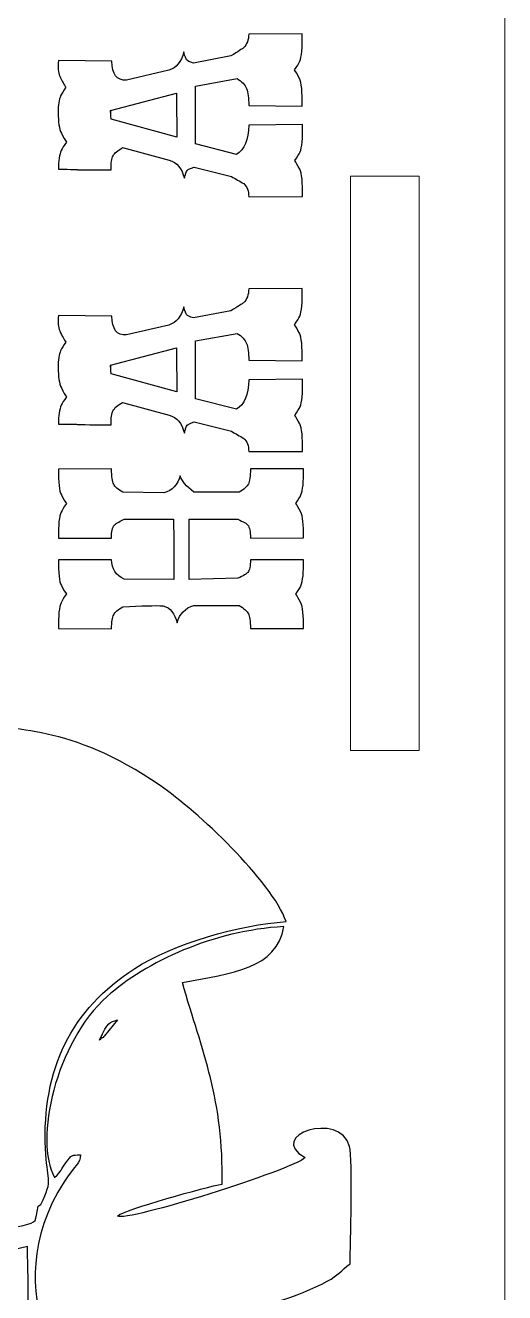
# Model space of a CAD drawing. Header units: millimetres. Extents: x 395 to 1406, y -158 to 315.
# Drawn here: x 1234.8 to 1255.7, y 58.7 to 113.9 of the extents above; entities that cross this region are included whole.
import ezdxf

# ---------------------------------------------------------------- set-up
doc = ezdxf.new("R2010")
doc.units = ezdxf.units.MM
doc.header["$MEASUREMENT"] = 0
doc.layers.add('layer 1', color=7, linetype='Continuous')

msp = doc.modelspace()

# ---------------------------------------------------------------- linework, layer by layer
at = {"layer": 'layer 1', "color": 142, "lineweight": 20}
msp.add_open_spline([(1113.8754, 166.8224), (1113.8754, 166.8224), (1253.5554, 166.8224), (1253.5554, 166.8224), (1253.5554, 166.8224), (1254.7434, 166.8224), (1255.7155, 165.8503), (1255.7155, 164.6624), (1255.7155, 164.6624), (1255.7155, 164.6624), (1255.7155, 24.9824), (1255.7155, 24.9824), (1255.7155, 24.9824), (1255.7155, 23.7944), (1254.7434, 22.8223), (1253.5554, 22.8223), (1253.5554, 22.8223), (1253.5554, 22.8223), (1113.8754, 22.8223), (1113.8754, 22.8223), (1113.8754, 22.8223), (1112.6875, 22.8223), (1111.7154, 23.7944), (1111.7154, 24.9824), (1111.7154, 24.9824), (1111.7154, 24.9824), (1111.7154, 164.6624), (1111.7154, 164.6624), (1111.7154, 164.6624), (1111.7154, 165.8503), (1112.6875, 166.8224), (1113.8754, 166.8224)], degree=3, knots=[0, 0, 0, 0, 0.1111111, 0.1111111, 0.1111111, 0.1111111, 0.2222222, 0.2222222, 0.2222222, 0.2222222, 0.3333333, 0.3333333, 0.3333333, 0.3333333, 0.4444444, 0.4444444, 0.4444444, 0.4444445, 0.5555556, 0.5555556, 0.5555556, 0.5555556, 0.6666667, 0.6666667, 0.6666667, 0.6666667, 0.7777778, 0.7777778, 0.7777778, 0.7777778, 1, 1, 1, 1], dxfattribs=at)
at = {"layer": 'layer 1', "color": 250}
for points, knots in [([(1246.8963, 113.5313), (1246.9053, 112.9113), (1246.8694, 112.5115), (1246.7885, 112.3318), (1246.7885, 112.3318), (1246.7436, 112.233), (1246.6672, 112.1072), (1246.5594, 111.9544), (1246.5594, 111.9544), (1246.6133, 111.8826), (1246.6852, 111.759), (1246.775, 111.5838), (1246.775, 111.5838), (1246.8649, 111.4086), (1246.9053, 111.0065), (1246.8963, 110.3776), (1246.8963, 110.3776), (1246.8963, 110.3776), (1244.5647, 110.4045), (1244.5647, 110.4045), (1244.5647, 110.4045), (1244.5647, 110.728), (1244.5333, 110.9728), (1244.4704, 111.139), (1244.4704, 111.139), (1244.4075, 111.3053), (1244.2727, 111.4513), (1244.066, 111.5771), (1244.066, 111.5771), (1244.066, 111.5771), (1242.2466, 111.2536), (1242.2466, 111.2536), (1242.2466, 111.2536), (1242.2466, 111.2536), (1242.2466, 111.2401), (1242.2466, 111.2401), (1242.2466, 111.2401), (1242.2466, 111.2401), (1242.2466, 108.7333), (1242.2466, 108.7333), (1242.2466, 108.7333), (1242.2466, 108.7333), (1244.0256, 108.2751), (1244.0256, 108.2751), (1244.0256, 108.2751), (1244.385, 108.4817), (1244.5647, 108.9085), (1244.5647, 109.5554), (1244.5647, 109.5554), (1244.5647, 109.5554), (1246.9098, 109.5824), (1246.9098, 109.5824), (1246.9098, 109.5824), (1246.9188, 108.9624), (1246.8828, 108.5626), (1246.802, 108.3829), (1246.802, 108.3829), (1246.7571, 108.2841), (1246.6807, 108.1583), (1246.5729, 108.0055), (1246.5729, 108.0055), (1246.6268, 107.9336), (1246.6987, 107.8101), (1246.7885, 107.6349), (1246.7885, 107.6349), (1246.8784, 107.4597), (1246.9188, 107.0621), (1246.9098, 106.4421), (1246.9098, 106.4421), (1246.9098, 106.4421), (1244.5647, 106.4287), (1244.5647, 106.4287), (1244.5647, 106.4287), (1244.5647, 106.6892), (1244.4928, 106.8824), (1244.3491, 107.0082), (1244.3491, 107.0082), (1244.1694, 107.107), (1243.9897, 107.2104), (1243.81, 107.3182), (1243.81, 107.3182), (1243.81, 107.3182), (1242.1927, 107.7225), (1242.1927, 107.7225), (1242.1927, 107.7225), (1242.022, 107.6686), (1241.9186, 107.6214), (1241.8827, 107.581), (1241.8827, 107.581), (1241.8468, 107.5406), (1241.8063, 107.426), (1241.7614, 107.2373), (1241.7614, 107.2373), (1241.6536, 107.6686), (1241.4334, 107.9292), (1241.101, 108.019), (1241.101, 108.019), (1241.101, 108.019), (1239.0659, 108.5716), (1239.0659, 108.5716), (1239.0659, 108.5716), (1238.8503, 108.4458), (1238.7132, 108.3267), (1238.6548, 108.2144), (1238.6548, 108.2144), (1238.5964, 108.1021), (1238.5672, 107.8977), (1238.5672, 107.6012), (1238.5672, 107.6012), (1237.5519, 107.6012), (1237.0577, 107.6057), (1237.0847, 107.6147), (1237.0847, 107.6147), (1237.1386, 107.6237), (1236.8691, 107.6282), (1236.2761, 107.6282), (1236.2761, 107.6282), (1236.2761, 107.9965), (1236.3165, 108.2706), (1236.3973, 108.4503), (1236.3973, 108.4503), (1236.4423, 108.5401), (1236.5186, 108.6614), (1236.6265, 108.8142), (1236.6265, 108.8142), (1236.5726, 108.8861), (1236.4984, 109.0163), (1236.4041, 109.205), (1236.4041, 109.205), (1236.3097, 109.3937), (1236.2626, 109.6902), (1236.2626, 110.0945), (1236.2626, 110.0945), (1236.2626, 110.427), (1236.2985, 110.6696), (1236.3704, 110.8223), (1236.3704, 110.8223), (1236.4153, 110.9212), (1236.4917, 111.047), (1236.5995, 111.1997), (1236.5995, 111.1997), (1236.5276, 111.2985), (1236.4378, 111.4603), (1236.33, 111.6849), (1236.33, 111.6849), (1236.2671, 111.8376), (1236.2491, 112.0623), (1236.2761, 112.3588), (1236.2761, 112.3588), (1236.2761, 112.3588), (1238.6077, 112.3318), (1238.6077, 112.3318), (1238.6077, 112.3318), (1238.6077, 111.7568), (1238.8188, 111.4827), (1239.2411, 111.5097), (1239.2411, 111.5097), (1239.2411, 111.5097), (1241.0875, 111.941), (1241.0875, 111.941), (1241.0875, 111.941), (1241.411, 112.0398), (1241.6266, 112.3049), (1241.7344, 112.7361), (1241.7344, 112.7361), (1241.7883, 112.5385), (1241.8288, 112.4261), (1241.8557, 112.3992), (1241.8557, 112.3992), (1241.8917, 112.3453), (1241.995, 112.2959), (1242.1657, 112.2509), (1242.1657, 112.2509), (1242.1657, 112.2509), (1243.783, 112.5609), (1243.783, 112.5609), (1243.783, 112.5609), (1244.1065, 112.7586), (1244.2907, 112.8754), (1244.3356, 112.9113), (1244.3356, 112.9113), (1244.4883, 113.0551), (1244.5647, 113.2573), (1244.5647, 113.5178), (1244.5647, 113.5178), (1244.5647, 113.5178), (1246.8963, 113.5313), (1246.8963, 113.5313)], [0, 0, 0, 0, 0.0208333, 0.0208333, 0.0208333, 0.0208333, 0.0416667, 0.0416667, 0.0416667, 0.0416667, 0.0625, 0.0625, 0.0625, 0.0625, 0.0833333, 0.0833333, 0.0833333, 0.0833333, 0.1041667, 0.1041667, 0.1041667, 0.1041667, 0.125, 0.125, 0.125, 0.125, 0.1458333, 0.1458333, 0.1458333, 0.1458333, 0.1666667, 0.1666667, 0.1666667, 0.1666667, 0.1875, 0.1875, 0.1875, 0.1875, 0.2083333, 0.2083333, 0.2083333, 0.2083333, 0.2291667, 0.2291667, 0.2291667, 0.2291667, 0.25, 0.25, 0.25, 0.25, 0.2708333, 0.2708333, 0.2708333, 0.2708333, 0.2916667, 0.2916667, 0.2916667, 0.2916667, 0.3125, 0.3125, 0.3125, 0.3125, 0.3333333, 0.3333333, 0.3333333, 0.3333333, 0.3541667, 0.3541667, 0.3541667, 0.3541667, 0.375, 0.375, 0.375, 0.375, 0.3958333, 0.3958333, 0.3958333, 0.3958333, 0.4166667, 0.4166667, 0.4166667, 0.4166667, 0.4375, 0.4375, 0.4375, 0.4375, 0.4583333, 0.4583333, 0.4583333, 0.4583333, 0.4791667, 0.4791667, 0.4791667, 0.4791667, 0.5, 0.5, 0.5, 0.5, 0.5208333, 0.5208333, 0.5208333, 0.5208333, 0.5416667, 0.5416667, 0.5416667, 0.5416667, 0.5625, 0.5625, 0.5625, 0.5625, 0.5833333, 0.5833333, 0.5833333, 0.5833333, 0.6041667, 0.6041667, 0.6041667, 0.6041667, 0.625, 0.625, 0.625, 0.625, 0.6458333, 0.6458333, 0.6458333, 0.6458333, 0.6666667, 0.6666667, 0.6666667, 0.6666667, 0.6875, 0.6875, 0.6875, 0.6875, 0.7083333, 0.7083333, 0.7083333, 0.7083333, 0.7291667, 0.7291667, 0.7291667, 0.7291667, 0.75, 0.75, 0.75, 0.75, 0.7708333, 0.7708333, 0.7708333, 0.7708333, 0.7916667, 0.7916667, 0.7916667, 0.7916667, 0.8125, 0.8125, 0.8125, 0.8125, 0.8333333, 0.8333333, 0.8333333, 0.8333333, 0.8541667, 0.8541667, 0.8541667, 0.8541667, 0.875, 0.875, 0.875, 0.875, 0.8958333, 0.8958333, 0.8958333, 0.8958333, 0.9166667, 0.9166667, 0.9166667, 0.9166667, 0.9375, 0.9375, 0.9375, 0.9375, 0.9583333, 0.9583333, 0.9583333, 0.9583333, 1, 1, 1, 1]), ([(1241.4245, 110.9436), (1241.4245, 110.9436), (1238.5403, 110.1889), (1238.5403, 110.1889), (1238.5403, 110.1889), (1238.5403, 110.1619), (1238.5403, 110.135), (1238.5403, 110.108), (1238.5403, 110.108), (1238.5403, 110.1529), (1238.5448, 110.1709), (1238.5537, 110.1619), (1238.5537, 110.1619), (1238.5537, 110.135), (1238.5582, 110.0182), (1238.5672, 109.8115), (1238.5672, 109.8115), (1238.5672, 109.8115), (1241.4379, 109.0298), (1241.4379, 109.0298), (1241.4379, 109.0298), (1241.4379, 109.2365), (1241.4334, 109.5554), (1241.4245, 109.9867), (1241.4245, 109.9867), (1241.4245, 110.409), (1241.4245, 110.728), (1241.4245, 110.9436)], [0, 0, 0, 0, 0.125, 0.125, 0.125, 0.125, 0.25, 0.25, 0.25, 0.25, 0.375, 0.375, 0.375, 0.375, 0.5, 0.5, 0.5, 0.5, 0.625, 0.625, 0.625, 0.625, 0.75, 0.75, 0.75, 0.75, 1, 1, 1, 1]), ([(1246.8963, 102.4394), (1246.9053, 101.8194), (1246.8694, 101.4196), (1246.7885, 101.2399), (1246.7885, 101.2399), (1246.7436, 101.1411), (1246.6672, 101.0153), (1246.5594, 100.8625), (1246.5594, 100.8625), (1246.6133, 100.7907), (1246.6852, 100.6671), (1246.775, 100.4919), (1246.775, 100.4919), (1246.8649, 100.3167), (1246.9053, 99.9146), (1246.8963, 99.2857), (1246.8963, 99.2857), (1246.8963, 99.2857), (1244.5647, 99.3126), (1244.5647, 99.3126), (1244.5647, 99.3126), (1244.5647, 99.6361), (1244.5333, 99.8809), (1244.4704, 100.0471), (1244.4704, 100.0471), (1244.4075, 100.2134), (1244.2727, 100.3594), (1244.066, 100.4852), (1244.066, 100.4852), (1244.066, 100.4852), (1242.2466, 100.1617), (1242.2466, 100.1617), (1242.2466, 100.1617), (1242.2466, 100.1617), (1242.2466, 100.1482), (1242.2466, 100.1482), (1242.2466, 100.1482), (1242.2466, 100.1482), (1242.2466, 97.6414), (1242.2466, 97.6414), (1242.2466, 97.6414), (1242.2466, 97.6414), (1244.0256, 97.1832), (1244.0256, 97.1832), (1244.0256, 97.1832), (1244.385, 97.3898), (1244.5647, 97.8166), (1244.5647, 98.4635), (1244.5647, 98.4635), (1244.5647, 98.4635), (1246.9098, 98.4905), (1246.9098, 98.4905), (1246.9098, 98.4905), (1246.9188, 97.8705), (1246.8828, 97.4707), (1246.802, 97.291), (1246.802, 97.291), (1246.7571, 97.1922), (1246.6807, 97.0664), (1246.5729, 96.9136), (1246.5729, 96.9136), (1246.6268, 96.8417), (1246.6987, 96.7182), (1246.7885, 96.543), (1246.7885, 96.543), (1246.8784, 96.3678), (1246.9188, 95.9702), (1246.9098, 95.3502), (1246.9098, 95.3502), (1246.9098, 95.3502), (1244.5647, 95.3368), (1244.5647, 95.3368), (1244.5647, 95.3368), (1244.5647, 95.5973), (1244.4928, 95.7905), (1244.3491, 95.9163), (1244.3491, 95.9163), (1244.1694, 96.0151), (1243.9897, 96.1185), (1243.81, 96.2263), (1243.81, 96.2263), (1243.81, 96.2263), (1242.1927, 96.6306), (1242.1927, 96.6306), (1242.1927, 96.6306), (1242.022, 96.5767), (1241.9186, 96.5295), (1241.8827, 96.4891), (1241.8827, 96.4891), (1241.8468, 96.4487), (1241.8063, 96.3341), (1241.7614, 96.1454), (1241.7614, 96.1454), (1241.6536, 96.5767), (1241.4334, 96.8373), (1241.101, 96.9271), (1241.101, 96.9271), (1241.101, 96.9271), (1239.0659, 97.4797), (1239.0659, 97.4797), (1239.0659, 97.4797), (1238.8503, 97.3539), (1238.7132, 97.2348), (1238.6548, 97.1225), (1238.6548, 97.1225), (1238.5964, 97.0102), (1238.5672, 96.8058), (1238.5672, 96.5093), (1238.5672, 96.5093), (1237.5519, 96.5093), (1237.0577, 96.5138), (1237.0847, 96.5228), (1237.0847, 96.5228), (1237.1386, 96.5318), (1236.8691, 96.5363), (1236.2761, 96.5363), (1236.2761, 96.5363), (1236.2761, 96.9046), (1236.3165, 97.1787), (1236.3973, 97.3584), (1236.3973, 97.3584), (1236.4423, 97.4482), (1236.5186, 97.5695), (1236.6265, 97.7223), (1236.6265, 97.7223), (1236.5726, 97.7942), (1236.4984, 97.9244), (1236.4041, 98.1131), (1236.4041, 98.1131), (1236.3097, 98.3018), (1236.2626, 98.5983), (1236.2626, 99.0026), (1236.2626, 99.0026), (1236.2626, 99.3351), (1236.2985, 99.5777), (1236.3704, 99.7304), (1236.3704, 99.7304), (1236.4153, 99.8293), (1236.4917, 99.9551), (1236.5995, 100.1078), (1236.5995, 100.1078), (1236.5276, 100.2066), (1236.4378, 100.3684), (1236.33, 100.593), (1236.33, 100.593), (1236.2671, 100.7457), (1236.2491, 100.9704), (1236.2761, 101.2669), (1236.2761, 101.2669), (1236.2761, 101.2669), (1238.6077, 101.2399), (1238.6077, 101.2399), (1238.6077, 101.2399), (1238.6077, 100.6649), (1238.8188, 100.3908), (1239.2411, 100.4178), (1239.2411, 100.4178), (1239.2411, 100.4178), (1241.0875, 100.8491), (1241.0875, 100.8491), (1241.0875, 100.8491), (1241.411, 100.9479), (1241.6266, 101.213), (1241.7344, 101.6442), (1241.7344, 101.6442), (1241.7883, 101.4466), (1241.8288, 101.3342), (1241.8557, 101.3073), (1241.8557, 101.3073), (1241.8917, 101.2534), (1241.995, 101.204), (1242.1657, 101.159), (1242.1657, 101.159), (1242.1657, 101.159), (1243.783, 101.469), (1243.783, 101.469), (1243.783, 101.469), (1244.1065, 101.6667), (1244.2907, 101.7835), (1244.3356, 101.8194), (1244.3356, 101.8194), (1244.4883, 101.9632), (1244.5647, 102.1654), (1244.5647, 102.4259), (1244.5647, 102.4259), (1244.5647, 102.4259), (1246.8963, 102.4394), (1246.8963, 102.4394)], [0, 0, 0, 0, 0.0208333, 0.0208333, 0.0208333, 0.0208333, 0.0416667, 0.0416667, 0.0416667, 0.0416667, 0.0625, 0.0625, 0.0625, 0.0625, 0.0833333, 0.0833333, 0.0833333, 0.0833333, 0.1041667, 0.1041667, 0.1041667, 0.1041667, 0.125, 0.125, 0.125, 0.125, 0.1458333, 0.1458333, 0.1458333, 0.1458333, 0.1666667, 0.1666667, 0.1666667, 0.1666667, 0.1875, 0.1875, 0.1875, 0.1875, 0.2083333, 0.2083333, 0.2083333, 0.2083333, 0.2291667, 0.2291667, 0.2291667, 0.2291667, 0.25, 0.25, 0.25, 0.25, 0.2708333, 0.2708333, 0.2708333, 0.2708333, 0.2916667, 0.2916667, 0.2916667, 0.2916667, 0.3125, 0.3125, 0.3125, 0.3125, 0.3333333, 0.3333333, 0.3333333, 0.3333333, 0.3541667, 0.3541667, 0.3541667, 0.3541667, 0.375, 0.375, 0.375, 0.375, 0.3958333, 0.3958333, 0.3958333, 0.3958333, 0.4166667, 0.4166667, 0.4166667, 0.4166667, 0.4375, 0.4375, 0.4375, 0.4375, 0.4583333, 0.4583333, 0.4583333, 0.4583333, 0.4791667, 0.4791667, 0.4791667, 0.4791667, 0.5, 0.5, 0.5, 0.5, 0.5208333, 0.5208333, 0.5208333, 0.5208333, 0.5416667, 0.5416667, 0.5416667, 0.5416667, 0.5625, 0.5625, 0.5625, 0.5625, 0.5833333, 0.5833333, 0.5833333, 0.5833333, 0.6041667, 0.6041667, 0.6041667, 0.6041667, 0.625, 0.625, 0.625, 0.625, 0.6458333, 0.6458333, 0.6458333, 0.6458333, 0.6666667, 0.6666667, 0.6666667, 0.6666667, 0.6875, 0.6875, 0.6875, 0.6875, 0.7083333, 0.7083333, 0.7083333, 0.7083333, 0.7291667, 0.7291667, 0.7291667, 0.7291667, 0.75, 0.75, 0.75, 0.75, 0.7708333, 0.7708333, 0.7708333, 0.7708333, 0.7916667, 0.7916667, 0.7916667, 0.7916667, 0.8125, 0.8125, 0.8125, 0.8125, 0.8333333, 0.8333333, 0.8333333, 0.8333333, 0.8541667, 0.8541667, 0.8541667, 0.8541667, 0.875, 0.875, 0.875, 0.875, 0.8958333, 0.8958333, 0.8958333, 0.8958333, 0.9166667, 0.9166667, 0.9166667, 0.9166667, 0.9375, 0.9375, 0.9375, 0.9375, 0.9583333, 0.9583333, 0.9583333, 0.9583333, 1, 1, 1, 1]), ([(1241.4245, 99.8517), (1241.4245, 99.8517), (1238.5403, 99.097), (1238.5403, 99.097), (1238.5403, 99.097), (1238.5403, 99.07), (1238.5403, 99.0431), (1238.5403, 99.0161), (1238.5403, 99.0161), (1238.5403, 99.061), (1238.5448, 99.079), (1238.5537, 99.07), (1238.5537, 99.07), (1238.5537, 99.0431), (1238.5582, 98.9263), (1238.5672, 98.7196), (1238.5672, 98.7196), (1238.5672, 98.7196), (1241.4379, 97.9379), (1241.4379, 97.9379), (1241.4379, 97.9379), (1241.4379, 98.1446), (1241.4334, 98.4635), (1241.4245, 98.8948), (1241.4245, 98.8948), (1241.4245, 99.3171), (1241.4245, 99.6361), (1241.4245, 99.8517)], [0, 0, 0, 0, 0.125, 0.125, 0.125, 0.125, 0.25, 0.25, 0.25, 0.25, 0.375, 0.375, 0.375, 0.375, 0.5, 0.5, 0.5, 0.5, 0.625, 0.625, 0.625, 0.625, 0.75, 0.75, 0.75, 0.75, 1, 1, 1, 1]), ([(1244.6456, 94.582), (1244.6456, 94.582), (1246.9502, 94.582), (1246.9502, 94.582), (1246.9502, 94.582), (1246.9592, 94.0159), (1246.9233, 93.6386), (1246.8424, 93.4499), (1246.8424, 93.4499), (1246.7975, 93.36), (1246.7211, 93.2387), (1246.6133, 93.086), (1246.6133, 93.086), (1246.6672, 93.0141), (1246.7391, 92.8883), (1246.8289, 92.7086), (1246.8289, 92.7086), (1246.9188, 92.5289), (1246.9592, 92.1561), (1246.9502, 91.59), (1246.9502, 91.59), (1246.9502, 91.59), (1244.6456, 91.5765), (1244.6456, 91.5765), (1244.6456, 91.5765), (1244.6366, 91.8551), (1244.5962, 92.0437), (1244.5243, 92.1426), (1244.5243, 92.1426), (1244.4794, 92.1965), (1244.3356, 92.2818), (1244.093, 92.3986), (1244.093, 92.3986), (1244.093, 92.3986), (1241.9636, 92.3986), (1241.9636, 92.3986), (1241.9636, 92.3986), (1241.9636, 92.3986), (1241.9636, 89.7705), (1241.9636, 89.7705), (1241.9636, 89.7705), (1241.9636, 89.7705), (1244.093, 89.8244), (1244.093, 89.8244), (1244.093, 89.8244), (1244.3356, 89.9323), (1244.4794, 90.0176), (1244.5243, 90.0805), (1244.5243, 90.0805), (1244.5962, 90.1704), (1244.6366, 90.3546), (1244.6456, 90.6331), (1244.6456, 90.6331), (1244.6456, 90.6331), (1246.9502, 90.6331), (1246.9502, 90.6331), (1246.9502, 90.6331), (1246.9592, 90.067), (1246.9233, 89.6897), (1246.8424, 89.501), (1246.8424, 89.501), (1246.7975, 89.4111), (1246.7211, 89.2898), (1246.6133, 89.1371), (1246.6133, 89.1371), (1246.6672, 89.0652), (1246.7391, 88.9394), (1246.8289, 88.7597), (1246.8289, 88.7597), (1246.9188, 88.58), (1246.9592, 88.2071), (1246.9502, 87.6411), (1246.9502, 87.6411), (1246.9502, 87.6411), (1244.6456, 87.6411), (1244.6456, 87.6411), (1244.6456, 87.6411), (1244.6366, 87.9556), (1244.6051, 88.169), (1244.5512, 88.2813), (1244.5512, 88.2813), (1244.4973, 88.3936), (1244.3626, 88.5126), (1244.1469, 88.6384), (1244.1469, 88.6384), (1244.1469, 88.6384), (1242.1792, 88.6384), (1242.1792, 88.6384), (1242.1792, 88.6384), (1241.7928, 88.5306), (1241.5502, 88.279), (1241.4514, 87.8837), (1241.4514, 87.8837), (1241.3436, 88.297), (1241.1414, 88.5441), (1240.8449, 88.6249), (1240.8449, 88.6249), (1240.4855, 88.6429), (1239.897, 88.6294), (1239.0794, 88.5845), (1239.0794, 88.5845), (1238.8637, 88.4587), (1238.7312, 88.3419), (1238.6818, 88.2341), (1238.6818, 88.2341), (1238.6324, 88.1263), (1238.5987, 87.9241), (1238.5807, 87.6276), (1238.5807, 87.6276), (1238.5807, 87.6276), (1236.2761, 87.6411), (1236.2761, 87.6411), (1236.2761, 87.6411), (1236.2671, 88.2071), (1236.3075, 88.58), (1236.3973, 88.7597), (1236.3973, 88.7597), (1236.4333, 88.8586), (1236.5097, 88.9843), (1236.6265, 89.1371), (1236.6265, 89.1371), (1236.5726, 89.209), (1236.4984, 89.3325), (1236.4041, 89.5077), (1236.4041, 89.5077), (1236.3097, 89.6829), (1236.2671, 90.0581), (1236.2761, 90.6331), (1236.2761, 90.6331), (1236.2761, 90.6331), (1238.5807, 90.6331), (1238.5807, 90.6331), (1238.5807, 90.6331), (1238.5987, 90.2378), (1238.7829, 89.9547), (1239.1333, 89.784), (1239.1333, 89.784), (1239.1333, 89.784), (1241.3032, 89.7705), (1241.3032, 89.7705), (1241.3032, 89.7705), (1241.3032, 90.8487), (1241.2987, 91.7248), (1241.2897, 92.3986), (1241.2897, 92.3986), (1241.2897, 92.3986), (1239.1333, 92.3986), (1239.1333, 92.3986), (1239.1333, 92.3986), (1238.8907, 92.2729), (1238.7469, 92.183), (1238.702, 92.1291), (1238.702, 92.1291), (1238.6301, 92.0392), (1238.5897, 91.8551), (1238.5807, 91.5765), (1238.5807, 91.5765), (1238.5807, 91.5765), (1236.2761, 91.5765), (1236.2761, 91.5765), (1236.2761, 91.5765), (1236.2671, 92.1516), (1236.3075, 92.5289), (1236.3973, 92.7086), (1236.3973, 92.7086), (1236.4333, 92.7985), (1236.5097, 92.9198), (1236.6265, 93.0725), (1236.6265, 93.0725), (1236.5726, 93.1444), (1236.4984, 93.2702), (1236.4041, 93.4499), (1236.4041, 93.4499), (1236.3097, 93.6296), (1236.2671, 94.0025), (1236.2761, 94.5685), (1236.2761, 94.5685), (1236.2761, 94.5685), (1238.5807, 94.582), (1238.5807, 94.582), (1238.5807, 94.582), (1238.5987, 94.2496), (1238.6324, 94.0294), (1238.6818, 93.9216), (1238.6818, 93.9216), (1238.7312, 93.8138), (1238.8637, 93.697), (1239.0794, 93.5712), (1239.0794, 93.5712), (1239.0794, 93.5712), (1240.8719, 93.5442), (1240.8719, 93.5442), (1240.8719, 93.5442), (1241.2403, 93.6521), (1241.4739, 93.8991), (1241.5727, 94.2855), (1241.5727, 94.2855), (1241.6356, 94.0699), (1241.8378, 93.8318), (1242.1792, 93.5712), (1242.1792, 93.5712), (1242.1792, 93.5712), (1244.1469, 93.5712), (1244.1469, 93.5712), (1244.1469, 93.5712), (1244.3626, 93.697), (1244.4973, 93.816), (1244.5512, 93.9283), (1244.5512, 93.9283), (1244.6051, 94.0407), (1244.6366, 94.2585), (1244.6456, 94.582)], [0, 0, 0, 0, 0.0185185, 0.0185185, 0.0185185, 0.0185185, 0.037037, 0.037037, 0.037037, 0.037037, 0.0555556, 0.0555556, 0.0555556, 0.0555556, 0.0740741, 0.0740741, 0.0740741, 0.0740741, 0.0925926, 0.0925926, 0.0925926, 0.0925926, 0.1111111, 0.1111111, 0.1111111, 0.1111111, 0.1296296, 0.1296296, 0.1296296, 0.1296296, 0.1481481, 0.1481481, 0.1481481, 0.1481482, 0.1666667, 0.1666667, 0.1666667, 0.1666667, 0.1851852, 0.1851852, 0.1851852, 0.1851852, 0.2037037, 0.2037037, 0.2037037, 0.2037037, 0.2222222, 0.2222222, 0.2222222, 0.2222222, 0.2407407, 0.2407407, 0.2407407, 0.2407408, 0.2592593, 0.2592593, 0.2592593, 0.2592593, 0.2777778, 0.2777778, 0.2777778, 0.2777778, 0.2962963, 0.2962963, 0.2962963, 0.2962963, 0.3148148, 0.3148148, 0.3148148, 0.3148148, 0.3333333, 0.3333333, 0.3333333, 0.3333333, 0.3518519, 0.3518519, 0.3518519, 0.3518519, 0.3703704, 0.3703704, 0.3703704, 0.3703704, 0.3888889, 0.3888889, 0.3888889, 0.3888889, 0.4074074, 0.4074074, 0.4074074, 0.4074074, 0.4259259, 0.4259259, 0.4259259, 0.4259259, 0.4444444, 0.4444444, 0.4444444, 0.4444445, 0.462963, 0.462963, 0.462963, 0.462963, 0.4814815, 0.4814815, 0.4814815, 0.4814815, 0.5, 0.5, 0.5, 0.5, 0.5185185, 0.5185185, 0.5185185, 0.5185185, 0.537037, 0.537037, 0.537037, 0.537037, 0.5555556, 0.5555556, 0.5555556, 0.5555556, 0.5740741, 0.5740741, 0.5740741, 0.5740741, 0.5925926, 0.5925926, 0.5925926, 0.5925926, 0.6111111, 0.6111111, 0.6111111, 0.6111111, 0.6296296, 0.6296296, 0.6296296, 0.6296296, 0.6481481, 0.6481481, 0.6481481, 0.6481482, 0.6666667, 0.6666667, 0.6666667, 0.6666667, 0.6851852, 0.6851852, 0.6851852, 0.6851852, 0.7037037, 0.7037037, 0.7037037, 0.7037037, 0.7222222, 0.7222222, 0.7222222, 0.7222222, 0.7407407, 0.7407407, 0.7407407, 0.7407408, 0.7592593, 0.7592593, 0.7592593, 0.7592593, 0.7777778, 0.7777778, 0.7777778, 0.7777778, 0.7962963, 0.7962963, 0.7962963, 0.7962963, 0.8148148, 0.8148148, 0.8148148, 0.8148148, 0.8333333, 0.8333333, 0.8333333, 0.8333333, 0.8518519, 0.8518519, 0.8518519, 0.8518519, 0.8703704, 0.8703704, 0.8703704, 0.8703704, 0.8888889, 0.8888889, 0.8888889, 0.8888889, 0.9074074, 0.9074074, 0.9074074, 0.9074074, 0.9259259, 0.9259259, 0.9259259, 0.9259259, 0.9444444, 0.9444444, 0.9444444, 0.9444445, 0.962963, 0.962963, 0.962963, 0.962963, 1, 1, 1, 1])]:
    msp.add_open_spline(points, degree=3, knots=knots, dxfattribs=at)
at = {"layer": 'layer 1', "color": 114, "lineweight": 20}
msp.add_open_spline([(1248.9937, 107.3223), (1248.9937, 107.3223), (1251.9937, 107.3223), (1251.9937, 107.3223), (1251.9937, 107.3223), (1251.9937, 107.3223), (1251.9937, 82.3223), (1251.9937, 82.3223), (1251.9937, 82.3223), (1251.9937, 82.3223), (1248.9937, 82.3223), (1248.9937, 82.3223), (1248.9937, 82.3223), (1248.9937, 82.3223), (1248.9937, 107.3223), (1248.9937, 107.3223)], degree=3, knots=[0, 0, 0, 0, 0.2, 0.2, 0.2, 0.2, 0.4, 0.4, 0.4, 0.4, 0.6, 0.6, 0.6, 0.6, 1, 1, 1, 1], dxfattribs=at)
at = {"layer": 'layer 1'}
for points, knots in [([(1223.6244, 84.9778), (1223.6244, 84.9778), (1225.0758, 85.6703), (1225.0758, 85.6703), (1225.0758, 85.6703), (1224.0641, 83.6308), (1223.5906, 81.614), (1224.3437, 79.1931), (1224.3437, 79.1931), (1224.6406, 78.2391), (1224.8839, 78.1304), (1225.2893, 77.4975), (1225.2893, 77.4975), (1224.0826, 77.5895), (1222.8575, 77.6282), (1221.6033, 77.5569), (1221.6033, 77.5569), (1220.543, 77.4967), (1219.151, 77.1287), (1218.326, 77.1254), (1218.326, 77.1254), (1218.326, 77.1254), (1217.8724, 80.6457), (1217.8724, 80.6457), (1217.8724, 80.6457), (1217.9829, 81.0825), (1221.5131, 83.6252), (1222.0852, 83.9745), (1222.0852, 83.9745), (1222.0852, 83.9745), (1223.6244, 84.9778), (1223.6244, 84.9778), (1223.6244, 84.9778), (1222.5979, 84.8379), (1219.6217, 82.4697), (1218.7244, 81.8207), (1218.7244, 81.8207), (1219.132, 82.2498), (1219.488, 82.6198), (1219.937, 83.0686), (1219.937, 83.0686), (1220.2225, 83.3539), (1220.3578, 83.4153), (1220.6376, 83.6451), (1220.6376, 83.6451), (1221.968, 84.7381), (1223.1198, 85.3782), (1224.6481, 86.2552), (1224.6481, 86.2552), (1226.3929, 87.2564), (1226.5412, 87.2864), (1228.8553, 87.2725), (1228.8553, 87.2725), (1229.7884, 87.2668), (1230.2676, 87.103), (1230.7754, 86.528), (1230.7754, 86.528), (1230.9829, 86.2931), (1231.6771, 85.144), (1231.7867, 84.7806), (1231.7867, 84.7806), (1231.2028, 85.6743), (1230.685, 86.3629), (1229.2387, 86.3888), (1229.2387, 86.3888), (1227.8118, 86.4145), (1226.5021, 86.5235), (1225.7839, 85.6279), (1225.7839, 85.6279), (1223.6885, 83.015), (1224.6531, 77.1138), (1227.5307, 77.3976), (1227.5307, 77.3976), (1229.9528, 77.6365), (1231.756, 78.0102), (1232.2952, 81.0329), (1232.2952, 81.0329), (1232.5351, 82.3779), (1232.3307, 83.5117), (1231.8362, 84.6128), (1231.8362, 84.6128), (1231.8625, 84.589), (1231.8998, 84.5862), (1231.9105, 84.5365), (1231.9105, 84.5365), (1231.9105, 84.5365), (1232.3718, 83.6565), (1232.3718, 83.6565), (1232.3718, 83.6565), (1234.3991, 83.0517), (1236.667, 83.5678), (1240.7094, 80.7972), (1240.7094, 80.7972), (1242.3081, 79.7015), (1245.57, 76.6554), (1246.1948, 74.8773), (1246.1948, 74.8773), (1244.1592, 74.7391), (1241.2794, 73.9299), (1239.599, 72.8374), (1239.599, 72.8374), (1236.8251, 71.0337), (1235.5638, 68.4726), (1235.707, 64.9854), (1235.707, 64.9854), (1235.7619, 63.648), (1236.0834, 63.6808), (1235.5095, 62.5678), (1235.5095, 62.5678), (1235.5095, 62.5678), (1235.3946, 62.4894), (1235.3946, 62.4894), (1235.3946, 62.4894), (1235.2645, 61.8101), (1235.3704, 61.8027), (1234.7349, 61.6515), (1234.7349, 61.6515), (1234.3774, 61.5666), (1233.9631, 61.4849), (1233.5791, 61.3963), (1233.5791, 61.3963), (1233.5791, 61.3963), (1217.5568, 57.6861), (1217.5568, 57.6861), (1217.5568, 57.6861), (1216.8151, 57.4405), (1217.2846, 57.7943), (1217.1395, 57.3101), (1217.1395, 57.3101), (1217.5717, 56.8749), (1218.0575, 57.129), (1219.3533, 57.2969), (1219.3533, 57.2969), (1226.1235, 58.1742), (1228.3832, 59.045), (1234.9228, 60.7386), (1234.9228, 60.7386), (1235.0607, 56.4602), (1234.5969, 58.5176), (1236.2847, 54.7475), (1236.2847, 54.7475), (1235.1694, 54.4361), (1233.7898, 53.7985), (1232.5485, 53.3936), (1232.5485, 53.3936), (1227.8646, 51.8666), (1222.5506, 50.8498), (1217.6272, 50.4344), (1217.6272, 50.4344), (1217.1702, 50.3192), (1216.399, 48.9427), (1216.1631, 48.5107), (1216.1631, 48.5107), (1215.4572, 48.8186), (1215.0418, 49.7176), (1214.7306, 50.3609), (1214.7306, 50.3609), (1213.315, 53.2861), (1213.925, 56.2602), (1215.7985, 58.9348), (1215.7985, 58.9348), (1215.9573, 59.1617), (1215.8925, 58.9548), (1215.9233, 59.1675), (1215.9233, 59.1675), (1215.6269, 59.2924), (1215.5249, 59.1566), (1215.4953, 59.1372), (1215.4953, 59.1372), (1215.4953, 59.1372), (1214.497, 57.8805), (1214.497, 57.8805), (1214.497, 57.8805), (1214.1152, 58.5804), (1213.6673, 59.4155), (1213.2521, 60.2122), (1213.2521, 60.2122), (1212.8997, 60.8884), (1212.2662, 61.9003), (1212.0336, 62.5867), (1212.0336, 62.5867), (1213.5692, 62.2365), (1214.7335, 62.1142), (1216.3888, 62.0573), (1216.3888, 62.0573), (1216.2721, 63.0897), (1216.219, 63.788), (1216.5857, 64.7717), (1216.5857, 64.7717), (1217.1438, 66.2692), (1217.4415, 65.2248), (1216.8921, 67.0366), (1216.8921, 67.0366), (1216.2369, 69.1974), (1212.0331, 81.3659), (1212.255, 81.8216), (1212.255, 81.8216), (1212.6197, 82.2937), (1214.033, 82.2862), (1214.634, 82.3671), (1214.634, 82.3671), (1217.4943, 82.7514), (1216.8462, 82.9898), (1217.9235, 76.8557), (1217.9235, 76.8557), (1218.2219, 75.1566), (1218.5271, 73.4623), (1218.8213, 71.7585), (1218.8213, 71.7585), (1219.1454, 69.8815), (1219.6983, 68.3019), (1218.9388, 66.5463), (1218.9388, 66.5463), (1218.9388, 66.5463), (1219.8409, 66.5413), (1219.8409, 66.5413), (1219.8409, 66.5413), (1219.6633, 68.3075), (1218.3111, 75.9748), (1218.4575, 76.8992), (1218.4575, 76.8992), (1221.3375, 77.3933), (1223.1529, 77.351), (1226.0882, 77.1794), (1226.0882, 77.1794), (1225.9813, 77.292), (1225.6558, 77.5055), (1225.3064, 77.9989), (1225.3064, 77.9989), (1225.0985, 78.2925), (1224.9, 78.6112), (1224.752, 78.9735), (1224.752, 78.9735), (1223.7607, 81.3993), (1224.0553, 84.3036), (1226.0514, 86.2567), (1226.0514, 86.2567), (1226.0514, 86.2567), (1223.6244, 84.9778), (1223.6244, 84.9778)], [0, 0, 0, 0, 0.0163934, 0.0163934, 0.0163934, 0.0163935, 0.0327869, 0.0327869, 0.0327869, 0.0327869, 0.0491803, 0.0491803, 0.0491803, 0.0491803, 0.0655738, 0.0655738, 0.0655738, 0.0655738, 0.0819672, 0.0819672, 0.0819672, 0.0819672, 0.0983607, 0.0983607, 0.0983607, 0.0983607, 0.1147541, 0.1147541, 0.1147541, 0.1147541, 0.1311475, 0.1311475, 0.1311475, 0.1311476, 0.147541, 0.147541, 0.147541, 0.147541, 0.1639344, 0.1639344, 0.1639344, 0.1639344, 0.1803279, 0.1803279, 0.1803279, 0.1803279, 0.1967213, 0.1967213, 0.1967213, 0.1967213, 0.2131148, 0.2131148, 0.2131148, 0.2131148, 0.2295082, 0.2295082, 0.2295082, 0.2295082, 0.2459016, 0.2459016, 0.2459016, 0.2459016, 0.2622951, 0.2622951, 0.2622951, 0.2622951, 0.2786885, 0.2786885, 0.2786885, 0.2786885, 0.295082, 0.295082, 0.295082, 0.295082, 0.3114754, 0.3114754, 0.3114754, 0.3114754, 0.3278689, 0.3278689, 0.3278689, 0.3278689, 0.3442623, 0.3442623, 0.3442623, 0.3442623, 0.3606557, 0.3606557, 0.3606557, 0.3606557, 0.3770492, 0.3770492, 0.3770492, 0.3770492, 0.3934426, 0.3934426, 0.3934426, 0.3934426, 0.4098361, 0.4098361, 0.4098361, 0.4098361, 0.4262295, 0.4262295, 0.4262295, 0.4262295, 0.442623, 0.442623, 0.442623, 0.442623, 0.4590164, 0.4590164, 0.4590164, 0.4590164, 0.4754098, 0.4754098, 0.4754098, 0.4754098, 0.4918033, 0.4918033, 0.4918033, 0.4918033, 0.5081967, 0.5081967, 0.5081967, 0.5081967, 0.5245902, 0.5245902, 0.5245902, 0.5245902, 0.5409836, 0.5409836, 0.5409836, 0.5409836, 0.557377, 0.557377, 0.557377, 0.5573771, 0.5737705, 0.5737705, 0.5737705, 0.5737705, 0.5901639, 0.5901639, 0.5901639, 0.5901639, 0.6065574, 0.6065574, 0.6065574, 0.6065574, 0.6229508, 0.6229508, 0.6229508, 0.6229508, 0.6393443, 0.6393443, 0.6393443, 0.6393443, 0.6557377, 0.6557377, 0.6557377, 0.6557377, 0.6721311, 0.6721311, 0.6721311, 0.6721312, 0.6885246, 0.6885246, 0.6885246, 0.6885246, 0.704918, 0.704918, 0.704918, 0.704918, 0.7213115, 0.7213115, 0.7213115, 0.7213115, 0.7377049, 0.7377049, 0.7377049, 0.7377049, 0.7540984, 0.7540984, 0.7540984, 0.7540984, 0.7704918, 0.7704918, 0.7704918, 0.7704918, 0.7868852, 0.7868852, 0.7868852, 0.7868853, 0.8032787, 0.8032787, 0.8032787, 0.8032787, 0.8196721, 0.8196721, 0.8196721, 0.8196721, 0.8360656, 0.8360656, 0.8360656, 0.8360656, 0.852459, 0.852459, 0.852459, 0.852459, 0.8688525, 0.8688525, 0.8688525, 0.8688525, 0.8852459, 0.8852459, 0.8852459, 0.8852459, 0.9016393, 0.9016393, 0.9016393, 0.9016394, 0.9180328, 0.9180328, 0.9180328, 0.9180328, 0.9344262, 0.9344262, 0.9344262, 0.9344262, 0.9508197, 0.9508197, 0.9508197, 0.9508197, 0.9672131, 0.9672131, 0.9672131, 0.9672131, 1, 1, 1, 1]), ([(1241.6732, 72.2293), (1242.5403, 69.2075), (1243.4893, 67.091), (1243.4027, 63.4495), (1243.4027, 63.4495), (1242.7504, 63.3359), (1239.16, 62.3524), (1238.8444, 62.0588), (1238.8444, 62.0588), (1239.2479, 61.7938), (1246.4591, 64.063), (1247.0298, 64.6056), (1247.0298, 64.6056), (1245.2591, 65.5685), (1248.5643, 66.6538), (1248.9543, 65.092), (1248.9543, 65.092), (1249.0955, 64.5265), (1249.003, 60.8088), (1248.9789, 59.9828), (1248.9789, 59.9828), (1248.5874, 59.6874), (1248.4675, 59.4866), (1247.9872, 59.2221), (1247.9872, 59.2221), (1245.4911, 57.8477), (1240.8738, 57.3482), (1239.3728, 56.3772), (1239.3728, 56.3772), (1238.615, 55.8869), (1238.8471, 56.2182), (1238.4553, 55.465), (1238.4553, 55.465), (1239.0864, 55.6157), (1239.5688, 56.1567), (1240.1337, 56.3788), (1240.1337, 56.3788), (1240.681, 56.5942), (1241.6407, 56.7754), (1242.2175, 56.9243), (1242.2175, 56.9243), (1242.0767, 55.9819), (1241.1002, 54.8241), (1240.5106, 54.2189), (1240.5106, 54.2189), (1239.0293, 52.6987), (1236.4799, 52.4694), (1233.9018, 51.9097), (1233.9018, 51.9097), (1232.8338, 51.6778), (1231.8675, 51.4734), (1230.7509, 51.986), (1230.7509, 51.986), (1230.7509, 51.986), (1230.3361, 52.2535), (1230.3361, 52.2535), (1230.3361, 52.2535), (1230.3361, 52.2535), (1236.6189, 54.4159), (1236.6189, 54.4159), (1236.6189, 54.4159), (1236.6189, 54.4159), (1237.2088, 53.9057), (1237.2088, 53.9057), (1237.2088, 53.9057), (1237.1337, 54.1327), (1233.365, 58.6567), (1236.5223, 63.5538), (1236.5223, 63.5538), (1237.0089, 64.3084), (1237.2261, 64.3388), (1237.2411, 64.7237), (1237.2411, 64.7237), (1236.8126, 64.708), (1236.8864, 64.7503), (1236.5968, 64.3775), (1236.5968, 64.3775), (1236.3623, 64.0757), (1236.4494, 64.0398), (1236.1096, 63.7415), (1236.1096, 63.7415), (1235.1899, 65.3612), (1236.168, 69.6321), (1238.3929, 71.615), (1238.3929, 71.615), (1240.0932, 73.1304), (1243.0165, 74.4902), (1246.0925, 74.6607), (1246.0925, 74.6607), (1245.7881, 72.8273), (1243.8339, 72.6301), (1241.6732, 72.2293)], [0, 0, 0, 0, 0.0416667, 0.0416667, 0.0416667, 0.0416667, 0.0833333, 0.0833333, 0.0833333, 0.0833333, 0.125, 0.125, 0.125, 0.125, 0.1666667, 0.1666667, 0.1666667, 0.1666667, 0.2083333, 0.2083333, 0.2083333, 0.2083333, 0.25, 0.25, 0.25, 0.25, 0.2916667, 0.2916667, 0.2916667, 0.2916667, 0.3333333, 0.3333333, 0.3333333, 0.3333333, 0.375, 0.375, 0.375, 0.375, 0.4166667, 0.4166667, 0.4166667, 0.4166667, 0.4583333, 0.4583333, 0.4583333, 0.4583333, 0.5, 0.5, 0.5, 0.5, 0.5416667, 0.5416667, 0.5416667, 0.5416667, 0.5833333, 0.5833333, 0.5833333, 0.5833333, 0.625, 0.625, 0.625, 0.625, 0.6666667, 0.6666667, 0.6666667, 0.6666667, 0.7083333, 0.7083333, 0.7083333, 0.7083333, 0.75, 0.75, 0.75, 0.75, 0.7916667, 0.7916667, 0.7916667, 0.7916667, 0.8333333, 0.8333333, 0.8333333, 0.8333333, 0.875, 0.875, 0.875, 0.875, 0.9166667, 0.9166667, 0.9166667, 0.9166667, 1, 1, 1, 1]), ([(1238.8536, 70.606), (1238.4931, 70.458), (1238.4541, 70.5577), (1238.0658, 69.721), (1238.0658, 69.721), (1238.1031, 69.7512), (1238.1566, 69.8416), (1238.1762, 69.8135), (1238.1762, 69.8135), (1238.1945, 69.7872), (1238.2532, 69.8777), (1238.2769, 69.903), (1238.2769, 69.903), (1238.2769, 69.903), (1238.8536, 70.606), (1238.8536, 70.606)], [0, 0, 0, 0, 0.2, 0.2, 0.2, 0.2, 0.4, 0.4, 0.4, 0.4, 0.6, 0.6, 0.6, 0.6, 1, 1, 1, 1])]:
    msp.add_open_spline(points, degree=3, knots=knots, dxfattribs=at)

doc.saveas('drawing.dxf')
